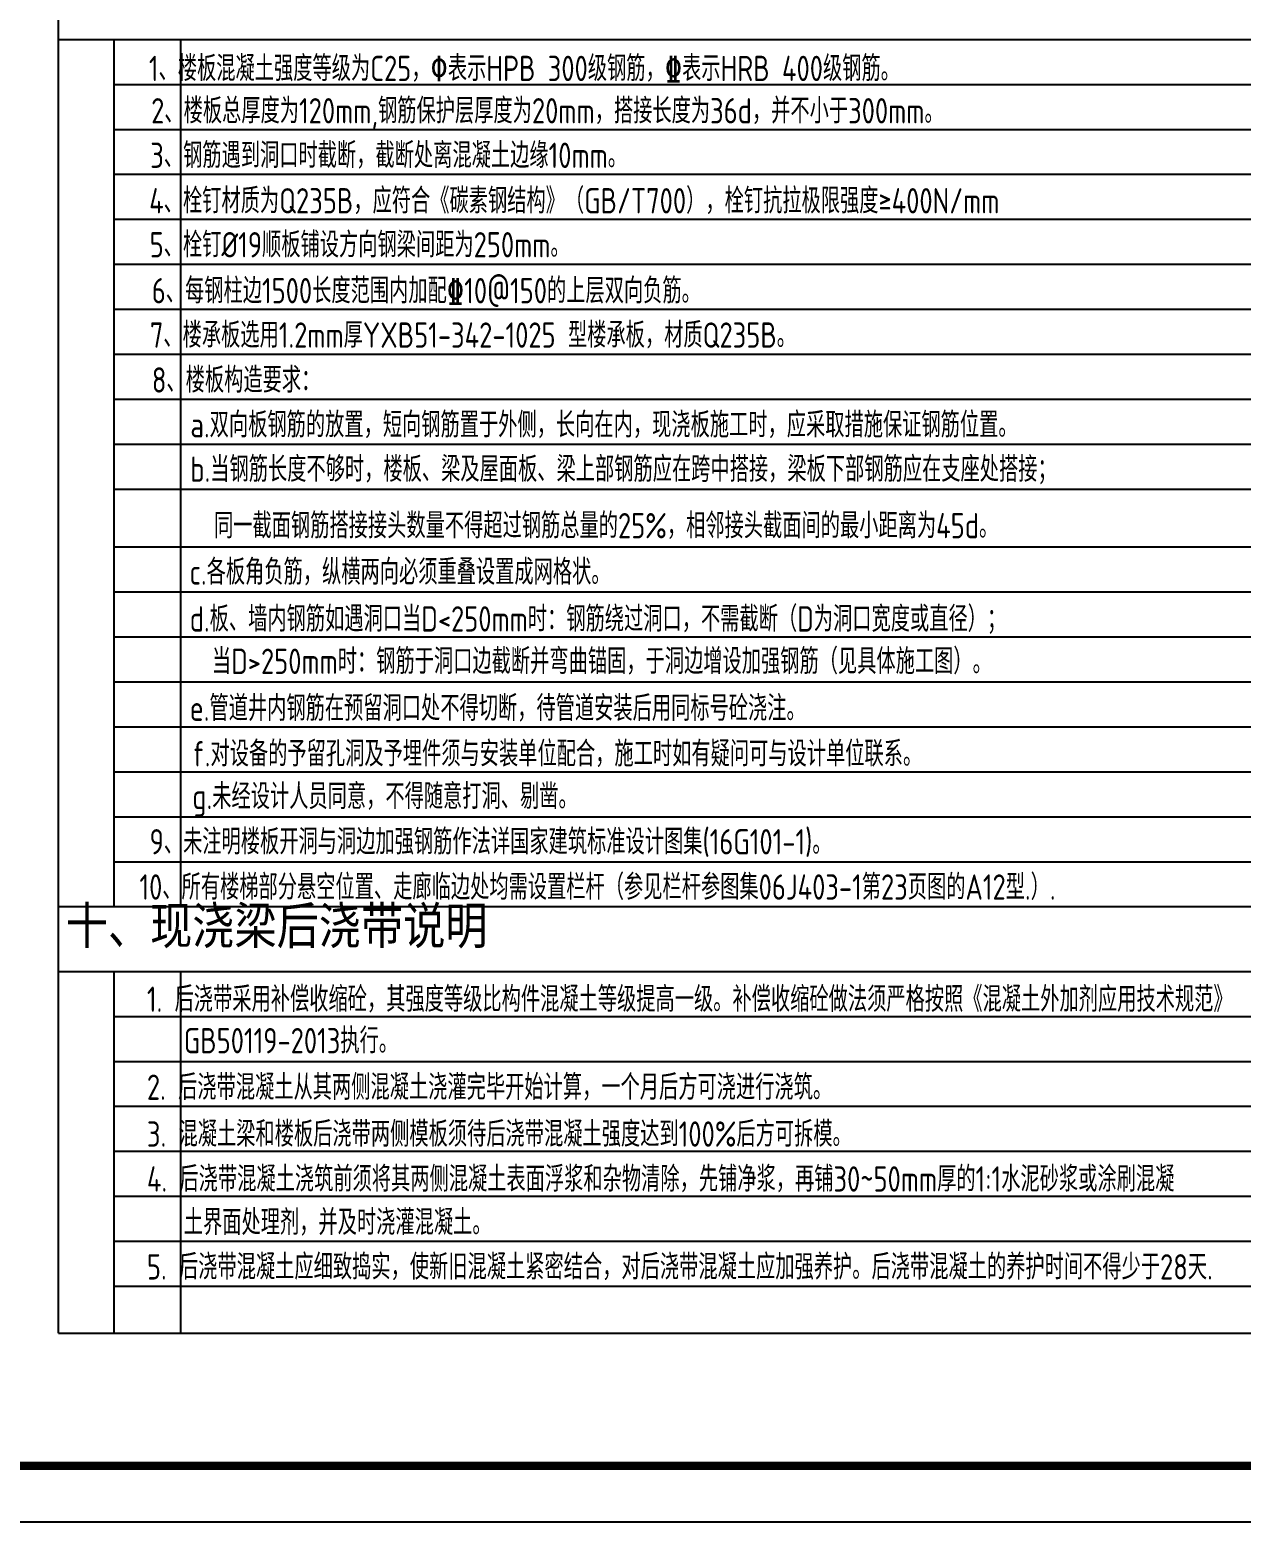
# Model space of a CAD drawing. Extents: x 180850 to 1399066, y 48356 to 327880.
# Drawn here: x 279147 to 294374, y 135106 to 153864 of the extents above; entities that cross this region are included whole.
import ezdxf
from ezdxf.enums import TextEntityAlignment as Align

# ---------------------------------------------------------------- set-up
doc = ezdxf.new("R2010")
doc.units = 0
doc.header["$LTSCALE"] = 1000
for name, color, linetype in [('PUB_TEXT', 7, 'Continuous'), ('PUB_TITLE', 4, 'Continuous'), ('TEXT', 7, 'Continuous'), ('TK', 4, 'Continuous')]:
    doc.layers.add(name, color=color, linetype=linetype)
doc.styles.add('_HZTXT', font='tssdeng.shx', dxfattribs={"width": 0.8, "bigfont": 'tssdchn.shx'})
doc.styles.add('TSSD_Norm', font='tssdeng.shx', dxfattribs={"bigfont": 'hztxt.shx'})

msp = doc.modelspace()

# ---------------------------------------------------------------- linework, layer by layer
at = {"layer": 'PUB_TITLE'}
msp.add_lwpolyline([(243229.36, 177105.5), (302694, 177105.5), (302694, 135105.51), (243229.36, 135105.51)], close=True, dxfattribs=at)
at = {"layer": 'PUB_TITLE', "const_width": 106.06}
msp.add_lwpolyline([(244997.04, 135812.58), (244997.04, 176398.43), (301986.93, 176398.43), (301986.93, 135812.58)], close=True, dxfattribs=at)
at = {"layer": 'TK'}
for p, q in [((279505.83, 137479.61), (279505.83, 172415.65)), ((279505.83, 153743.38), (295714.24, 153743.38)), ((280205.36, 150783.31), (280205.36, 153743.38)), ((280205.36, 142842.28), (280205.36, 153743.38)), ((281044.8, 150783.31), (281044.8, 153743.38)), ((281044.8, 142842.28), (281044.8, 153743.38)), ((280205.36, 153178.12), (295714.24, 153178.12)), ((280205.36, 152612.85), (295714.24, 152612.85)), ((280205.36, 152047.58), (295714.24, 152047.58)), ((280205.36, 151482.31), (295714.24, 151482.31)), ((280205.36, 150917.04), (295714.24, 150917.04)), ((280205.36, 150351.77), (295714.24, 150351.77)), ((280205.36, 149786.51), (295714.24, 149786.51)), ((280205.36, 149221.24), (295714.24, 149221.24)), ((280205.36, 148655.97), (295714.24, 148655.97)), ((280205.36, 148090.7), (295714.24, 148090.7)), ((280205.36, 147364.43), (295714.24, 147364.43)), ((280205.36, 146799.16), (295714.24, 146799.16)), ((280205.36, 146233.89), (295714.24, 146233.89)), ((280205.36, 145668.62), (295714.24, 145668.62)), ((280205.36, 145103.35), (295714.24, 145103.35)), ((280205.36, 144538.08), (295714.24, 144538.08)), ((280205.36, 143972.82), (295714.24, 143972.82)), ((280205.36, 143407.55), (295714.24, 143407.55)), ((279505.83, 142842.28), (295714.24, 142842.28)), ((279505.83, 142028.45), (295714.24, 142028.45)), ((280205.36, 137479.61), (280205.36, 142028.45)), ((281044.8, 137479.61), (281044.8, 142028.45)), ((280205.36, 141463.18), (295714.24, 141463.18)), ((280205.36, 140897.91), (295714.24, 140897.91)), ((280205.36, 140332.64), (295714.24, 140332.64)), ((280205.36, 139767.37), (295714.24, 139767.37)), ((280205.36, 139202.11), (295714.24, 139202.11)), ((280205.36, 138636.84), (295714.24, 138636.84)), ((280205.36, 138071.57), (295714.24, 138071.57)), ((279505.83, 137479.61), (295714.24, 137479.61))]:
    msp.add_line(p, q, dxfattribs=at)

# ---------------------------------------------------------------- texts
at = {"layer": 'PUB_TEXT', "style": '_HZTXT', "width": 0.8}
for s, height, p in [('1、楼板混凝土强度等级为C25，%%130表示HPB 300级钢筋，%%132表示HRB 400级钢筋。', 318.1818, (280643.65, 153219.64)), ('2、楼板总厚度为120mm,钢筋保护层厚度为20mm，搭接长度为36d，并不小于300mm。', 318.1818, (280672.25, 152687.21)), ('3、钢筋遇到洞口时截断，截断处离混凝土边缘10mm。', 318.1818, (280660.85, 152127.45)), ('4、栓钉材质为Q235B，应符合《碳素钢结构》（GB/T700），栓钉抗拉极限强度≥400N/mm', 318.1818, (280647.5, 151555.92)), ('5、栓钉%%c19顺板铺设方向钢梁间距为250mm。', 318.1818, (280653.33, 151003.1)), ('6、每钢柱边1500长度范围内加配%%13210@150的上层双向负筋。', 318.1818, (280680.13, 150425.66)), ('7、楼承板选用1.2mm厚YXB51-342-1025 型楼承板，材质Q235B。', 318.1818, (280655.62, 149868)), ('8、楼板构造要求：', 318.182, (280680.64, 149303.49)), ('a.双向板钢筋的放置，短向钢筋置于外侧，长向在内，现浇板施工时，应采取措施保证钢筋位置。', 318.1818, (281164.84, 148740.07)), ('b.当钢筋长度不够时，楼板、梁及屋面板、梁上部钢筋应在跨中搭接，梁板下部钢筋应在支座处搭接；', 318.1818, (281164.84, 148181.93)), ('同一截面钢筋搭接接头数量不得超过钢筋总量的25%，相邻接头截面间的最小距离为45d。', 318.1818, (281462.35, 147471.93)), ('c.各板角负筋，纵横两向必须重叠设置成网格状。', 318.1818, (281153.85, 146889.7)), ('d.板、墙内钢筋如遇洞口当D<250mm时：钢筋绕过洞口，不需截断（D为洞口宽度或直径）；', 318.1818, (281156.74, 146300.07)), ('当D>250mm时：钢筋于洞口边截断并弯曲锚固，于洞边增设加强钢筋（见具体施工图）。', 318.1818, (281436.24, 145767.16)), ('e.管道井内钢筋在预留洞口处不得切断，待管道安装后用同标号砼浇注。', 318.1818, (281156.74, 145177.56)), ('f.对设备的予留孔洞及予埋件须与安装单位配合，施工时如有疑问可与设计单位联系。', 318.1818, (281189.77, 144604.71)), ('g.未经设计人员同意，不得随意打洞、剔凿。', 318.1818, (281189.77, 144068.83)), ('9、未注明楼板开洞与洞边加强钢筋作法详国家建筑标准设计图集(16G101-1)。', 318.1818, (280652.6, 143498.72)), ('10、所有楼梯部分悬空位置、走廊临边处均需设置栏杆（参见栏杆参图集06J403-1第23页图的A12型.）.', 318.1818, (280524.62, 142929.83)), ('1. 后浇带采用补偿收缩砼，其强度等级比构件混凝土等级提高一级。补偿收缩砼做法须严格按照《混凝土外加剂应用技术规范》', 318.1818, (280619, 141519.93)), ('   GB50119-2013执行。', 318.1818, (280619, 140998.62)), ('2. 后浇带混凝土从其两侧混凝土浇灌完毕开始计算，一个月后方可浇进行浇筑。', 318.1818, (280619, 140413.85)), ('3. 混凝土梁和楼板后浇带两侧模板须待后浇带混凝土强度达到100%%%后方可拆模。', 318.1818, (280619, 139824.85)), ('4. 后浇带混凝土浇筑前须将其两侧混凝土表面浮浆和杂物清除，先铺净浆，再铺30~50mm厚的1:1水泥砂浆或涂刷混凝', 318.1818, (280619, 139260.16)), ('   土界面处理剂，并及时浇灌混凝土。', 318.1818, (280619, 138715.54)), ('5. 后浇带混凝土应细致捣实，使新旧混凝土紧密结合，对后浇带混凝土应加强养护。后浇带混凝土的养护时间不得少于28天.', 318.1818, (280619, 138155.35))]:
    msp.add_text(s, height=height, dxfattribs=at).set_placement(p)
at = {"layer": 'TEXT', "color": 3, "style": 'TSSD_Norm'}
msp.add_text('十、现浇梁后浇带说明', height=530.303, dxfattribs=at).set_placement((279598.32, 142161.78), align=Align.BOTTOM_LEFT)

doc.saveas('drawing.dxf')
